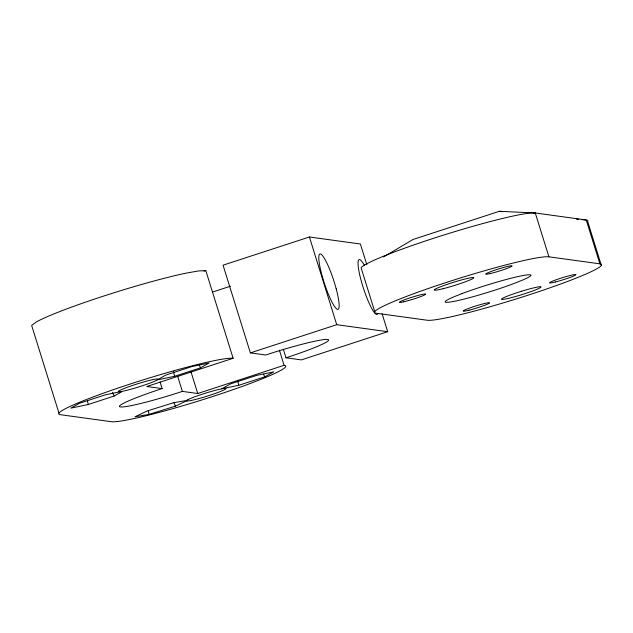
<?xml version="1.0" encoding="UTF-8"?>
<svg xmlns="http://www.w3.org/2000/svg" width="633" height="633" viewBox="0 0 633 633"><rect width="100%" height="100%" fill="white"/><g stroke="black" fill="none" stroke-linecap="round" stroke-linejoin="round"><path stroke-width="0.95" d="M383.582 256.927L413.017 239.488L499.374 211.287L535.265 212.973L586.237 219.991A92.149 7.39 -17.3 0 1 587.693 221.558L601.35 265.409M114.169 396.036L122.707 391.202L105.339 394.826L79.434 403.284L70.896 408.119L88.264 404.495L114.169 396.036L112.555 392.507M200.519 367.836L209.056 363.002L191.696 366.626L165.783 375.084L157.245 379.919L174.613 376.295L200.519 367.836L199.316 365.194M264.729 376.857L273.709 371.895L256.697 375.385L230.705 383.827L221.724 388.789L238.736 385.307L264.729 376.857L263.534 374.206M175.404 406.164L187.748 400.301L173.703 402.675L147.323 410.92L134.979 416.791L149.024 414.417L175.404 406.164L173.885 402.604M203.937 271.209L205.812 270.6L233.126 358.294L146.777 386.494L162.127 388.607L160.07 382.008M366.839 264.744L360.375 244.006L309.41 236.987L223.053 265.187L250.367 352.89L265.725 355.002L276.02 351.703A55.293 4.431 -17.3 0 1 328.226 339.604A55.293 4.431 -17.3 0 1 289.36 356.703L285.981 357.787L283.339 349.305M212.664 292.019L230.499 286.195M533.39 213.59L535.265 212.973L548.922 256.824L599.894 263.842L586.237 219.991L581.363 219.58M250.367 352.89L336.724 324.689L387.689 331.7L382.11 313.786M162.127 388.607L158.748 389.691A55.293 4.431 -17.3 0 0 119.882 406.79A55.293 4.431 -17.3 0 0 172.097 394.699L182.391 391.4L197.741 393.512L284.098 365.312L279.398 350.223M387.689 331.7L301.34 359.9L285.981 357.787M205.812 270.6L198.469 270.956L185.746 273.203A92.149 7.39 -17.3 0 0 36.176 322.055L31.65 325.433L58.964 413.127M576.497 219.168L578.443 219.334M499.374 211.287L502.191 211.691M374.76 311.658L361.103 267.814A92.149 7.39 -17.3 0 1 443.337 235.175A92.149 7.39 -17.3 0 1 535.265 212.973M309.41 236.987L336.724 324.689M190.992 371.824L197.741 393.512M177.691 376.311L182.391 391.4M173.497 371.595L174.613 376.295M87.37 400.736L88.264 404.495M237.636 380.599L238.736 385.307M148.233 410.627L149.024 414.417M284.098 365.312A92.149 7.39 -17.3 0 1 214.737 395.847A92.149 7.39 -17.3 0 1 111.392 421.713L60.42 414.694A92.149 7.39 -17.3 0 1 129.781 384.16A92.149 7.39 -17.3 0 1 233.126 358.294M377.766 313.746A28.849 4.842 71.9 0 1 361.245 280.965A28.849 4.842 71.9 0 1 364.584 265.702M157.016 380.093A20.731 1.662 -17.3 0 1 123.364 391.083M120.499 391.59A20.731 1.662 -17.3 0 1 134.457 384.801A20.731 1.662 -17.3 0 1 158.036 379.333M548.922 256.824A92.149 7.39 -17.3 0 0 445.585 282.69A92.149 7.39 -17.3 0 0 376.216 313.224L427.188 320.243A92.149 7.39 -17.3 0 0 530.533 294.377A92.149 7.39 -17.3 0 0 599.894 263.842M187.194 400.096L186.442 400.776L187.036 401.045A20.731 1.662 -17.3 0 0 205.947 396.511L211.074 394.873A20.731 1.662 -17.3 0 0 225.91 388.393A20.731 1.662 -17.3 0 0 206.532 392.848L201.397 394.486A20.731 1.662 -17.3 0 0 187.194 400.096M462.137 293.546L454.185 296.695A44.888 3.6 -17.3 0 0 457.58 300.612A44.888 3.6 -17.3 0 0 513.972 283.521L521.924 280.372A44.888 3.6 -17.3 0 0 518.53 276.455A44.888 3.6 -17.3 0 0 462.137 293.546M521.584 291.235L516.449 292.881A20.731 1.662 -17.3 0 0 501.621 299.354A20.731 1.662 -17.3 0 0 520.991 294.907L526.126 293.261A20.731 1.662 -17.3 0 0 540.962 286.789A20.731 1.662 -17.3 0 0 521.584 291.235M336.226 288.909L334.137 281.732A29.134 4.89 71.9 0 0 320.963 254.165A29.134 4.89 71.9 0 0 321.714 274.39L323.803 281.566A29.134 4.89 71.9 0 0 336.978 309.133A29.134 4.89 71.9 0 0 336.226 288.909M443.005 288.727A20.731 1.662 -17.3 0 0 473.8 277.871A20.731 1.662 -17.3 0 0 445.323 285A20.731 1.662 -17.3 0 0 443.005 288.727M403.538 301.838A13.823 1.108 -17.3 0 0 425.423 294.487A13.823 1.108 -17.3 0 0 408.736 298.278A13.823 1.108 -17.3 0 0 403.538 301.838M555.41 281.978A13.823 1.108 -17.3 0 0 575.935 274.746A13.823 1.108 -17.3 0 0 556.953 279.493A13.823 1.108 -17.3 0 0 555.41 281.978M469.053 310.178A13.823 1.108 -17.3 0 0 489.586 302.946A13.823 1.108 -17.3 0 0 470.596 307.693A13.823 1.108 -17.3 0 0 469.053 310.178M489.966 273.622A13.823 1.108 -17.3 0 0 511.796 266.271A13.823 1.108 -17.3 0 0 494.99 270.109A13.823 1.108 -17.3 0 0 489.966 273.622"/></g></svg>
